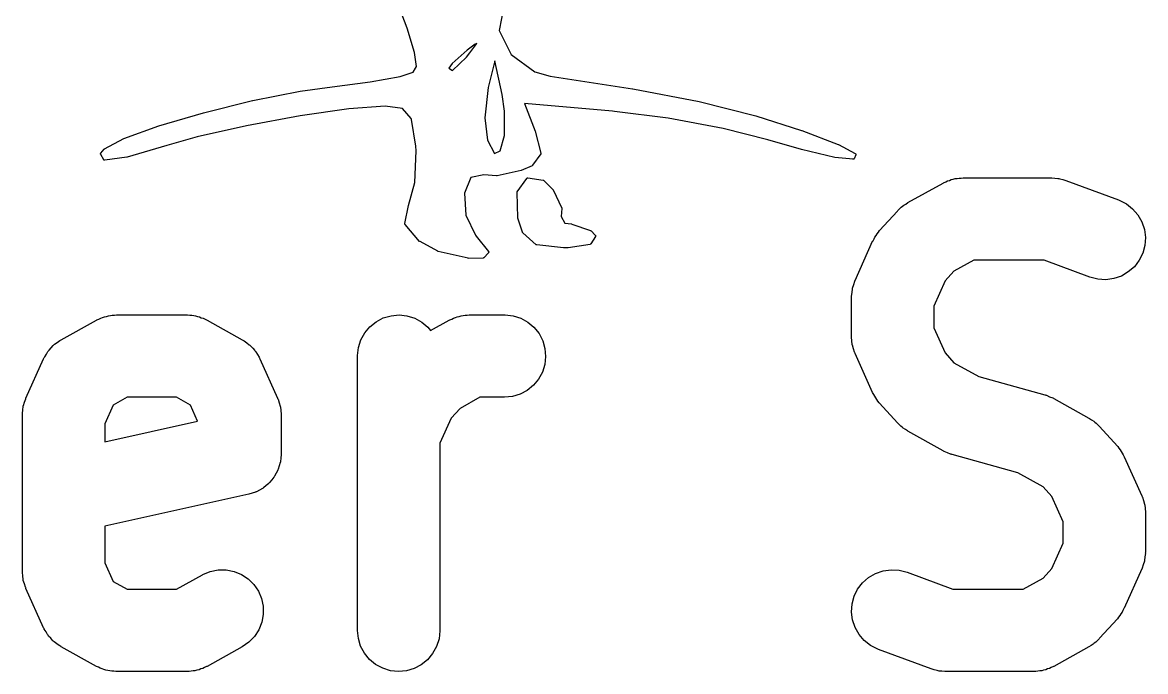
# Model space of a CAD drawing. Extents: x 70 to 232, y -98 to -51.
# Drawn here: x 142.83 to 148.29, y -58.6 to -55.45 of the extents above; entities that cross this region are included whole.
import ezdxf

# ---------------------------------------------------------------- set-up
doc = ezdxf.new("R2010")
doc.units = 0
doc.layers.add('BLACK', color=7, linetype='CONTINUOUS')

msp = doc.modelspace()

# ---------------------------------------------------------------- linework, layer by layer
at = {"layer": 'BLACK', "linetype": 'CONTINUOUS'}
for p, q in [((144.698, -55.4771), (144.631, -55.2999)), ((145.168, -55.3725), (145.146, -55.4893)), ((144.734, -55.5949), (144.698, -55.4771)), ((145.146, -55.4893), (145.203, -55.6049)), ((145.003, -55.5977), (145.037, -55.5511)), ((145.037, -55.5511), (145.028, -55.5555)), ((144.743, -55.6628), (144.734, -55.5949)), ((144.99, -55.5846), (144.917, -55.6494)), ((144.987, -55.6178), (145.003, -55.5977)), ((145.028, -55.5555), (144.99, -55.5846)), ((145.203, -55.6049), (145.319, -55.6893)), ((144.917, -55.6494), (144.901, -55.6719)), ((144.919, -55.6829), (144.987, -55.6178)), ((145.125, -55.6359), (145.092, -55.7649)), ((145.16, -55.799), (145.125, -55.6359)), ((144.519, -55.7388), (144.664, -55.712)), ((144.664, -55.712), (144.728, -55.6913)), ((144.728, -55.6913), (144.738, -55.6711)), ((144.738, -55.6711), (144.743, -55.6628)), ((144.738, -55.6711), (144.738, -55.6711)), ((144.738, -55.6711), (144.738, -55.6711)), ((144.901, -55.6719), (144.919, -55.6829)), ((145.319, -55.6893), (145.393, -55.7099)), ((145.393, -55.7099), (145.793, -55.7718)), ((144.179, -55.7839), (144.334, -55.7624)), ((144.334, -55.7623), (144.519, -55.7388)), ((144.334, -55.7624), (144.334, -55.7623)), ((144.334, -55.7623), (144.334, -55.7623)), ((145.092, -55.7649), (145.075, -55.9138)), ((143.948, -55.8296), (144.178, -55.784)), ((144.178, -55.784), (144.179, -55.784)), ((144.179, -55.784), (144.179, -55.7839)), ((144.179, -55.7839), (144.179, -55.7839)), ((145.172, -55.8805), (145.16, -55.799)), ((145.793, -55.7718), (145.793, -55.7718)), ((145.793, -55.7718), (145.793, -55.7718)), ((145.793, -55.7718), (145.794, -55.7718)), ((145.794, -55.7718), (146.117, -55.8342)), ((143.709, -55.888), (143.947, -55.8296)), ((143.947, -55.8296), (143.948, -55.8296)), ((143.948, -55.8296), (143.948, -55.8296)), ((143.948, -55.8296), (143.948, -55.8296)), ((144.415, -55.87), (144.178, -55.9038)), ((144.591, -55.8571), (144.415, -55.87)), ((144.676, -55.8679), (144.591, -55.8571)), ((144.717, -55.9169), (144.676, -55.8679)), ((145.696, -55.8811), (145.269, -55.8439)), ((145.269, -55.8439), (145.32, -55.9776)), ((146.117, -55.8342), (146.117, -55.8342)), ((146.117, -55.8342), (146.117, -55.8343)), ((146.117, -55.8343), (146.117, -55.8343)), ((146.117, -55.8343), (146.392, -55.9033)), ((143.491, -55.9517), (143.709, -55.8881)), ((143.709, -55.8881), (143.709, -55.888)), ((143.709, -55.8881), (143.709, -55.8881)), ((143.709, -55.8881), (143.709, -55.8881)), ((144.178, -55.9038), (143.918, -55.9515)), ((144.717, -55.917), (144.717, -55.9169)), ((144.717, -55.9169), (144.717, -55.9169)), ((144.72, -55.9213), (144.717, -55.917)), ((144.74, -56.0511), (144.72, -55.9213)), ((145.075, -55.9138), (145.088, -56.0224)), ((145.171, -55.9986), (145.172, -55.8805)), ((145.706, -55.882), (145.696, -55.8811)), ((145.696, -55.8811), (145.696, -55.8811)), ((145.966, -55.9152), (145.706, -55.882)), ((146.233, -55.9644), (145.966, -55.9152)), ((146.392, -55.9033), (146.392, -55.9034)), ((146.392, -55.9034), (146.392, -55.9034)), ((146.392, -55.9034), (146.392, -55.9034)), ((146.392, -55.9034), (146.615, -55.9746)), ((143.321, -56.0129), (143.491, -55.9518)), ((143.491, -55.9518), (143.491, -55.9517)), ((143.491, -55.9517), (143.491, -55.9517)), ((143.491, -55.9518), (143.491, -55.9518)), ((143.918, -55.9515), (143.678, -56.0056)), ((145.32, -55.9776), (145.32, -55.9776)), ((145.32, -55.9776), (145.32, -55.9779)), ((145.32, -55.9779), (145.32, -55.9781)), ((145.32, -55.9781), (145.348, -56.0843)), ((146.45, -56.0195), (146.233, -55.9644)), ((146.615, -55.9746), (146.616, -55.9746)), ((146.616, -55.9746), (146.616, -55.9747)), ((146.616, -55.9747), (146.616, -55.9747)), ((146.616, -55.9747), (146.793, -56.0428)), ((143.228, -56.0643), (143.321, -56.0133)), ((143.321, -56.0131), (143.321, -56.0129)), ((143.321, -56.0132), (143.321, -56.0131)), ((143.321, -56.0133), (143.321, -56.0132)), ((143.678, -56.0056), (143.531, -56.0473)), ((145.088, -56.0224), (145.123, -56.0863)), ((145.15, -56.0739), (145.171, -55.9986)), ((146.615, -56.0677), (146.45, -56.0195)), ((146.793, -56.0428), (146.793, -56.0429)), ((146.793, -56.0429), (146.794, -56.043)), ((146.794, -56.043), (146.794, -56.0431)), ((146.794, -56.0431), (146.875, -56.0871)), ((143.208, -56.0857), (143.209, -56.0856)), ((143.208, -56.0859), (143.208, -56.0857)), ((143.208, -56.0862), (143.208, -56.0859)), ((143.208, -56.0865), (143.208, -56.0862)), ((143.208, -56.0866), (143.208, -56.0865)), ((143.208, -56.0868), (143.208, -56.0866)), ((143.208, -56.0871), (143.208, -56.0868)), ((143.208, -56.0874), (143.208, -56.0871)), ((143.208, -56.0876), (143.208, -56.0874)), ((143.208, -56.0877), (143.208, -56.0876)), ((143.208, -56.0881), (143.208, -56.0877)), ((143.208, -56.0884), (143.208, -56.0881)), ((143.208, -56.0885), (143.208, -56.0884)), ((143.208, -56.0887), (143.208, -56.0885)), ((143.208, -56.089), (143.208, -56.0887)), ((143.208, -56.0893), (143.208, -56.089)), ((143.208, -56.0895), (143.208, -56.0893)), ((143.208, -56.0897), (143.208, -56.0895)), ((143.208, -56.09), (143.208, -56.0897)), ((143.208, -56.0903), (143.208, -56.09)), ((143.208, -56.0904), (143.208, -56.0903)), ((143.209, -56.0906), (143.208, -56.0904)), ((143.209, -56.0848), (143.226, -56.0654)), ((143.209, -56.0849), (143.209, -56.0848)), ((143.209, -56.085), (143.209, -56.0849)), ((143.209, -56.0853), (143.209, -56.085)), ((143.209, -56.0856), (143.209, -56.0853)), ((143.224, -56.1171), (143.209, -56.0906)), ((143.209, -56.0906), (143.209, -56.0906)), ((143.226, -56.0651), (143.227, -56.0649)), ((143.226, -56.0653), (143.226, -56.0651)), ((143.226, -56.0654), (143.226, -56.0653)), ((143.227, -56.0645), (143.228, -56.0643)), ((143.227, -56.0647), (143.227, -56.0645)), ((143.227, -56.0648), (143.227, -56.0647)), ((143.227, -56.0649), (143.227, -56.0648)), ((143.531, -56.0473), (143.337, -56.104)), ((143.531, -56.0473), (143.531, -56.0473)), ((144.736, -56.2273), (144.742, -56.073)), ((144.742, -56.073), (144.74, -56.0511)), ((145.123, -56.0863), (145.15, -56.0739)), ((145.347, -56.0884), (145.308, -56.144)), ((145.348, -56.087), (145.347, -56.0873)), ((145.347, -56.0873), (145.347, -56.0874)), ((145.347, -56.0874), (145.347, -56.0876)), ((145.347, -56.0876), (145.347, -56.0879)), ((145.347, -56.0879), (145.347, -56.0882)), ((145.347, -56.0882), (145.347, -56.0883)), ((145.347, -56.0883), (145.347, -56.0884)), ((145.348, -56.0843), (145.348, -56.0844)), ((145.348, -56.0844), (145.348, -56.0846)), ((145.348, -56.0846), (145.348, -56.0847)), ((145.348, -56.0847), (145.348, -56.085)), ((145.348, -56.085), (145.348, -56.0854)), ((145.348, -56.0854), (145.348, -56.0855)), ((145.348, -56.0855), (145.348, -56.0857)), ((145.348, -56.0857), (145.348, -56.086)), ((145.348, -56.086), (145.348, -56.0863)), ((145.348, -56.0863), (145.348, -56.0865)), ((145.348, -56.0865), (145.348, -56.0867)), ((145.348, -56.0867), (145.348, -56.087)), ((146.615, -56.0678), (146.615, -56.0677)), ((146.615, -56.0677), (146.615, -56.0677)), ((146.777, -56.1057), (146.615, -56.0678)), ((146.615, -56.0678), (146.615, -56.0678)), ((146.878, -56.0933), (146.871, -56.1117)), ((146.875, -56.0871), (146.875, -56.0872)), ((146.875, -56.0872), (146.875, -56.0873)), ((146.875, -56.0873), (146.876, -56.0873)), ((146.876, -56.0873), (146.876, -56.0875)), ((146.876, -56.0875), (146.876, -56.0877)), ((146.876, -56.0877), (146.876, -56.0878)), ((146.876, -56.0878), (146.876, -56.0879)), ((146.876, -56.0879), (146.877, -56.0882)), ((146.877, -56.0882), (146.877, -56.0884)), ((146.877, -56.0884), (146.877, -56.0886)), ((146.877, -56.0886), (146.877, -56.0887)), ((146.877, -56.0887), (146.877, -56.089)), ((146.877, -56.089), (146.877, -56.0893)), ((146.877, -56.0893), (146.877, -56.0894)), ((146.877, -56.0894), (146.877, -56.0895)), ((146.877, -56.0895), (146.878, -56.0898)), ((146.878, -56.0898), (146.878, -56.0902)), ((146.878, -56.0902), (146.878, -56.0903)), ((146.878, -56.0903), (146.878, -56.0904)), ((146.878, -56.0904), (146.878, -56.0908)), ((146.878, -56.0908), (146.878, -56.0911)), ((146.878, -56.0911), (146.878, -56.0913)), ((146.878, -56.0913), (146.878, -56.0914)), ((146.878, -56.0914), (146.878, -56.0917)), ((146.878, -56.0917), (146.878, -56.0921)), ((146.878, -56.0921), (146.878, -56.0922)), ((146.878, -56.0922), (146.878, -56.0924)), ((146.878, -56.0924), (146.878, -56.0927)), ((146.878, -56.0927), (146.878, -56.093)), ((146.878, -56.093), (146.878, -56.0932)), ((146.878, -56.0932), (146.878, -56.0933)), ((143.224, -56.1175), (143.224, -56.1171)), ((143.225, -56.1179), (143.224, -56.1175)), ((143.225, -56.1183), (143.225, -56.1179)), ((143.225, -56.1179), (143.225, -56.1179)), ((143.225, -56.1179), (143.225, -56.1179)), ((143.225, -56.1185), (143.225, -56.1183)), ((143.225, -56.1186), (143.225, -56.1185)), ((143.225, -56.1185), (143.225, -56.1185)), ((143.226, -56.1188), (143.225, -56.1186)), ((143.226, -56.119), (143.226, -56.1188)), ((143.226, -56.1191), (143.226, -56.119)), ((143.227, -56.1192), (143.226, -56.1191)), ((143.226, -56.1191), (143.226, -56.1191)), ((143.227, -56.1194), (143.227, -56.1192)), ((143.228, -56.1195), (143.227, -56.1194)), ((143.227, -56.1194), (143.227, -56.1194)), ((143.227, -56.1194), (143.227, -56.1194)), ((143.229, -56.1195), (143.228, -56.1196)), ((143.228, -56.1196), (143.228, -56.1195)), ((143.228, -56.1195), (143.228, -56.1195)), ((143.228, -56.1195), (143.228, -56.1195)), ((143.336, -56.1042), (143.229, -56.1195)), ((143.229, -56.1195), (143.229, -56.1195)), ((143.229, -56.1195), (143.229, -56.1195)), ((143.337, -56.1041), (143.336, -56.1042)), ((143.337, -56.104), (143.337, -56.1041)), ((143.337, -56.1041), (143.337, -56.1041)), ((145.306, -56.1457), (145.253, -56.1691)), ((145.307, -56.1453), (145.306, -56.1455)), ((145.306, -56.1455), (145.306, -56.1457)), ((145.308, -56.1443), (145.307, -56.1446)), ((145.307, -56.1446), (145.307, -56.1446)), ((145.307, -56.1446), (145.307, -56.1448)), ((145.307, -56.1448), (145.307, -56.145)), ((145.307, -56.145), (145.307, -56.1452)), ((145.307, -56.1452), (145.307, -56.1453)), ((145.307, -56.1453), (145.307, -56.1453)), ((145.308, -56.144), (145.308, -56.144)), ((145.308, -56.144), (145.308, -56.1443)), ((146.777, -56.1058), (146.777, -56.1057)), ((146.865, -56.1148), (146.777, -56.1058)), ((146.777, -56.1058), (146.777, -56.1058)), ((146.777, -56.1058), (146.777, -56.1058)), ((146.866, -56.1148), (146.865, -56.1148)), ((146.867, -56.1148), (146.866, -56.1148)), ((146.866, -56.1148), (146.866, -56.1148)), ((146.866, -56.1148), (146.866, -56.1149)), ((146.866, -56.1149), (146.866, -56.1148)), ((146.868, -56.1145), (146.867, -56.1147)), ((146.867, -56.1147), (146.867, -56.1147)), ((146.867, -56.1147), (146.867, -56.1148)), ((146.867, -56.1148), (146.867, -56.1148)), ((146.869, -56.114), (146.868, -56.1141)), ((146.868, -56.1141), (146.868, -56.1143)), ((146.868, -56.1143), (146.868, -56.1144)), ((146.868, -56.1144), (146.868, -56.1145)), ((146.868, -56.1145), (146.868, -56.1145)), ((146.87, -56.1132), (146.869, -56.1134)), ((146.869, -56.1134), (146.869, -56.1135)), ((146.869, -56.1135), (146.869, -56.1138)), ((146.869, -56.1138), (146.869, -56.1139)), ((146.869, -56.1139), (146.869, -56.114)), ((146.871, -56.1117), (146.87, -56.112)), ((146.87, -56.112), (146.87, -56.1123)), ((146.87, -56.1123), (146.87, -56.1124)), ((146.87, -56.1124), (146.87, -56.1126)), ((146.87, -56.1126), (146.87, -56.1128)), ((146.87, -56.1128), (146.87, -56.1131)), ((146.87, -56.1131), (146.87, -56.1132)), ((146.871, -56.1117), (146.871, -56.1117)), ((145.008, -56.2036), (144.977, -56.2795)), ((145.071, -56.1903), (145.008, -56.2036)), ((145.133, -56.1953), (145.071, -56.1903)), ((145.134, -56.1952), (145.133, -56.1953)), ((145.133, -56.1953), (145.133, -56.1952)), ((145.133, -56.1952), (145.133, -56.1953)), ((145.135, -56.1952), (145.134, -56.1952)), ((145.134, -56.1952), (145.134, -56.1952)), ((145.134, -56.1952), (145.134, -56.1952)), ((145.134, -56.1952), (145.134, -56.1952)), ((145.252, -56.1694), (145.135, -56.1952)), ((145.253, -56.1692), (145.252, -56.1693)), ((145.252, -56.1693), (145.252, -56.1694)), ((145.252, -56.1694), (145.252, -56.1694)), ((145.252, -56.1694), (145.252, -56.1694)), ((145.253, -56.1691), (145.253, -56.1692)), ((145.28, -56.2065), (145.281, -56.2063)), ((145.28, -56.2067), (145.28, -56.2065)), ((145.28, -56.2068), (145.28, -56.2067)), ((145.28, -56.207), (145.28, -56.2068)), ((145.28, -56.2072), (145.28, -56.207)), ((145.281, -56.2058), (145.282, -56.2056)), ((145.281, -56.2059), (145.281, -56.2058)), ((145.281, -56.206), (145.281, -56.2059)), ((145.281, -56.2062), (145.281, -56.206)), ((145.281, -56.2063), (145.281, -56.2062)), ((145.282, -56.2054), (145.282, -56.2053)), ((145.282, -56.2053), (145.283, -56.2053)), ((145.282, -56.2055), (145.282, -56.2054)), ((145.282, -56.2056), (145.282, -56.2055)), ((145.282, -56.2056), (145.282, -56.2056)), ((145.283, -56.2053), (145.283, -56.2052)), ((145.283, -56.2052), (145.283, -56.2052)), ((145.283, -56.2052), (145.283, -56.2052)), ((145.283, -56.2052), (145.284, -56.2052)), ((145.284, -56.2052), (145.284, -56.2052)), ((145.284, -56.2052), (145.359, -56.2159)), ((145.284, -56.2052), (145.284, -56.2052)), ((145.284, -56.2052), (145.284, -56.2052)), ((147.37, -56.2077), (147.38, -56.2058)), ((147.38, -56.2058), (147.39, -56.2058)), ((147.39, -56.2058), (147.4, -56.2048)), ((147.4, -56.2048), (147.829, -56.2048)), ((147.829, -56.2048), (147.831, -56.2048)), ((147.831, -56.2048), (147.846, -56.2064)), ((147.846, -56.2064), (147.86, -56.2073)), ((144.705, -56.3389), (144.736, -56.2273)), ((145.233, -56.2731), (145.28, -56.2073)), ((145.28, -56.2073), (145.28, -56.2072)), ((145.359, -56.2159), (145.359, -56.2159)), ((145.359, -56.2159), (145.359, -56.2159)), ((145.359, -56.2159), (145.359, -56.2159)), ((145.359, -56.2159), (145.36, -56.216)), ((145.36, -56.216), (145.36, -56.2161)), ((145.36, -56.2161), (145.36, -56.2162)), ((145.36, -56.2162), (145.36, -56.2162)), ((145.36, -56.2162), (145.361, -56.2164)), ((145.361, -56.2164), (145.361, -56.2165)), ((145.361, -56.2165), (145.361, -56.2166)), ((145.361, -56.2166), (145.361, -56.2167)), ((145.361, -56.2167), (145.361, -56.2169)), ((145.361, -56.2169), (145.362, -56.2171)), ((145.362, -56.2171), (145.362, -56.2172)), ((145.362, -56.2172), (145.362, -56.2173)), ((145.362, -56.2173), (145.406, -56.2619)), ((147.131, -56.3252), (147.303, -56.2299)), ((147.303, -56.2299), (147.305, -56.2286)), ((147.305, -56.2286), (147.315, -56.2247)), ((147.315, -56.2247), (147.324, -56.2199)), ((147.324, -56.2199), (147.333, -56.2172)), ((147.333, -56.2172), (147.341, -56.2136)), ((147.341, -56.2136), (147.351, -56.2115)), ((147.351, -56.2115), (147.361, -56.2086)), ((147.361, -56.2086), (147.37, -56.2077)), ((147.86, -56.2073), (147.865, -56.2086)), ((147.865, -56.2086), (147.87, -56.2091)), ((147.87, -56.2091), (147.884, -56.2135)), ((147.884, -56.2135), (147.898, -56.2172)), ((147.898, -56.2172), (148.155, -56.3124)), ((144.977, -56.2795), (144.983, -56.3855)), ((145.232, -56.274), (145.233, -56.2737)), ((145.232, -56.2741), (145.232, -56.274)), ((145.232, -56.2742), (145.232, -56.2741)), ((145.232, -56.2745), (145.232, -56.2742)), ((145.232, -56.2749), (145.232, -56.2745)), ((145.232, -56.275), (145.232, -56.2749)), ((145.232, -56.2751), (145.232, -56.275)), ((145.232, -56.2755), (145.232, -56.2751)), ((145.232, -56.2759), (145.232, -56.2755)), ((145.232, -56.276), (145.232, -56.2759)), ((145.232, -56.2761), (145.232, -56.276)), ((145.232, -56.2762), (145.232, -56.2761)), ((145.236, -56.3997), (145.232, -56.2762)), ((145.233, -56.2732), (145.233, -56.2731)), ((145.233, -56.2733), (145.233, -56.2732)), ((145.233, -56.2737), (145.233, -56.2733)), ((145.406, -56.2619), (145.406, -56.2619)), ((145.406, -56.2619), (145.406, -56.2622)), ((145.406, -56.2622), (145.406, -56.2624)), ((145.406, -56.2624), (145.406, -56.2626)), ((145.406, -56.2626), (145.407, -56.2627)), ((145.407, -56.2627), (145.407, -56.263)), ((145.407, -56.263), (145.407, -56.2633)), ((145.407, -56.2633), (145.449, -56.3521)), ((148.155, -56.3124), (148.158, -56.3134)), ((148.158, -56.3134), (148.193, -56.331)), ((144.687, -56.4266), (144.705, -56.3392)), ((144.705, -56.3391), (144.705, -56.3389)), ((144.705, -56.3392), (144.705, -56.3391)), ((144.705, -56.3392), (144.705, -56.3392)), ((145.449, -56.3545), (145.447, -56.3928)), ((145.449, -56.3521), (145.449, -56.3521)), ((145.449, -56.3521), (145.449, -56.3524)), ((145.449, -56.3524), (145.449, -56.3526)), ((145.449, -56.3526), (145.449, -56.3528)), ((145.449, -56.3528), (145.449, -56.3531)), ((145.449, -56.3531), (145.449, -56.3533)), ((145.449, -56.3533), (145.449, -56.3535)), ((145.449, -56.3535), (145.449, -56.3538)), ((145.449, -56.3538), (145.449, -56.354)), ((145.449, -56.354), (145.449, -56.3543)), ((145.449, -56.3543), (145.449, -56.3545)), ((146.994, -56.4614), (147.08, -56.3662)), ((147.08, -56.3662), (147.082, -56.3641)), ((147.082, -56.3641), (147.091, -56.3561)), ((147.091, -56.3561), (147.099, -56.3474)), ((147.099, -56.3474), (147.105, -56.3431)), ((147.105, -56.3431), (147.111, -56.3382)), ((147.111, -56.3382), (147.121, -56.3321)), ((147.121, -56.3321), (147.131, -56.3252)), ((148.193, -56.331), (148.223, -56.355)), ((148.223, -56.355), (148.249, -56.3845)), ((144.983, -56.3855), (145.031, -56.4842)), ((145.236, -56.3999), (145.236, -56.3997)), ((145.236, -56.4001), (145.236, -56.3999)), ((145.236, -56.4003), (145.236, -56.4001)), ((145.236, -56.4006), (145.236, -56.4003)), ((145.236, -56.4008), (145.236, -56.4006)), ((145.236, -56.401), (145.236, -56.4008)), ((145.236, -56.4011), (145.236, -56.401)), ((145.259, -56.4697), (145.236, -56.4011)), ((145.447, -56.3928), (145.464, -56.4244)), ((145.464, -56.4244), (145.497, -56.4292)), ((148.249, -56.3845), (148.268, -56.4184)), ((148.268, -56.4184), (148.281, -56.4554)), ((144.687, -56.4269), (144.687, -56.4266)), ((144.687, -56.4272), (144.687, -56.4269)), ((144.687, -56.4274), (144.687, -56.4272)), ((144.687, -56.4276), (144.687, -56.4274)), ((144.687, -56.4279), (144.687, -56.4276)), ((144.687, -56.4281), (144.687, -56.4279)), ((144.687, -56.4283), (144.687, -56.4281)), ((144.687, -56.4285), (144.687, -56.4283)), ((144.687, -56.4288), (144.687, -56.4285)), ((144.687, -56.4291), (144.687, -56.4288)), ((144.687, -56.4293), (144.687, -56.4291)), ((144.688, -56.4295), (144.687, -56.4293)), ((144.688, -56.4297), (144.688, -56.4295)), ((144.688, -56.43), (144.688, -56.4297)), ((144.688, -56.4302), (144.688, -56.43)), ((144.688, -56.4303), (144.688, -56.4302)), ((144.688, -56.4306), (144.688, -56.4303)), ((144.688, -56.4308), (144.688, -56.4306)), ((144.688, -56.4309), (144.688, -56.4308)), ((144.759, -56.5138), (144.688, -56.4309)), ((145.259, -56.4699), (145.259, -56.4697)), ((145.26, -56.4701), (145.259, -56.4699)), ((145.26, -56.4703), (145.26, -56.4701)), ((145.26, -56.4706), (145.26, -56.4703)), ((145.26, -56.4708), (145.26, -56.4706)), ((145.26, -56.471), (145.26, -56.4708)), ((145.26, -56.4712), (145.26, -56.471)), ((145.26, -56.4714), (145.26, -56.4712)), ((145.261, -56.4715), (145.26, -56.4714)), ((145.261, -56.4717), (145.261, -56.4715)), ((145.261, -56.4718), (145.261, -56.4717)), ((145.325, -56.5298), (145.261, -56.4718)), ((145.497, -56.4292), (145.497, -56.4292)), ((145.497, -56.4292), (145.498, -56.4293)), ((145.498, -56.4293), (145.498, -56.4294)), ((145.498, -56.4294), (145.589, -56.4605)), ((145.589, -56.4605), (145.59, -56.4605)), ((145.59, -56.4605), (145.59, -56.4606)), ((145.59, -56.4606), (145.59, -56.4607)), ((145.59, -56.4607), (145.59, -56.4608)), ((145.59, -56.4608), (145.59, -56.4609)), ((145.59, -56.4609), (145.591, -56.461)), ((145.591, -56.461), (145.591, -56.4611)), ((145.591, -56.4611), (145.591, -56.4613)), ((145.591, -56.4613), (145.591, -56.4615)), ((145.591, -56.4615), (145.591, -56.4617)), ((145.591, -56.4617), (145.592, -56.4618)), ((145.592, -56.4618), (145.612, -56.4837)), ((146.977, -56.4852), (146.982, -56.477)), ((146.982, -56.477), (146.988, -56.4695)), ((146.988, -56.4695), (146.994, -56.4614)), ((148.281, -56.4554), (148.286, -56.4941)), ((144.76, -56.5141), (144.759, -56.5138)), ((144.76, -56.5143), (144.76, -56.5141)), ((144.76, -56.5144), (144.76, -56.5143)), ((144.76, -56.5145), (144.76, -56.5144)), ((144.76, -56.5147), (144.76, -56.5145)), ((144.761, -56.5149), (144.76, -56.5147)), ((144.847, -56.562), (144.761, -56.5149)), ((144.761, -56.5149), (144.761, -56.5149)), ((145.031, -56.4842), (145.034, -56.4876)), ((145.034, -56.4876), (145.034, -56.4876)), ((145.034, -56.4876), (145.034, -56.4877)), ((145.034, -56.4877), (145.034, -56.4877)), ((145.034, -56.4877), (145.094, -56.5622)), ((145.325, -56.5299), (145.325, -56.5298)), ((145.325, -56.5301), (145.325, -56.5299)), ((145.325, -56.5299), (145.325, -56.5299)), ((145.326, -56.5304), (145.325, -56.5301)), ((145.326, -56.5305), (145.326, -56.5304)), ((145.326, -56.5304), (145.326, -56.5304)), ((145.326, -56.5306), (145.326, -56.5305)), ((145.327, -56.5308), (145.326, -56.5306)), ((145.327, -56.5309), (145.327, -56.5308)), ((145.327, -56.5308), (145.327, -56.5308)), ((145.328, -56.531), (145.327, -56.5309)), ((145.327, -56.5309), (145.327, -56.5309)), ((145.328, -56.5311), (145.328, -56.531)), ((145.458, -56.545), (145.328, -56.5311)), ((145.328, -56.5311), (145.328, -56.5311)), ((145.328, -56.5311), (145.328, -56.5311)), ((145.587, -56.5283), (145.48, -56.5447)), ((145.588, -56.5283), (145.587, -56.5283)), ((145.587, -56.5283), (145.587, -56.5283)), ((145.589, -56.5279), (145.588, -56.528)), ((145.588, -56.528), (145.588, -56.5281)), ((145.588, -56.5281), (145.588, -56.5282)), ((145.588, -56.5282), (145.588, -56.5283)), ((145.59, -56.5273), (145.589, -56.5275)), ((145.589, -56.5275), (145.589, -56.5276)), ((145.589, -56.5276), (145.589, -56.5277)), ((145.589, -56.5277), (145.589, -56.5278)), ((145.589, -56.5278), (145.589, -56.5279)), ((145.591, -56.5264), (145.59, -56.5266)), ((145.59, -56.5266), (145.59, -56.5268)), ((145.59, -56.5268), (145.59, -56.5269)), ((145.59, -56.5269), (145.59, -56.5271)), ((145.59, -56.5271), (145.59, -56.5273)), ((145.613, -56.4897), (145.591, -56.526)), ((145.591, -56.526), (145.591, -56.526)), ((145.591, -56.526), (145.591, -56.5262)), ((145.591, -56.5262), (145.591, -56.5264)), ((145.612, -56.4837), (145.612, -56.4837)), ((145.612, -56.4837), (145.612, -56.4839)), ((145.612, -56.4839), (145.613, -56.4841)), ((145.613, -56.4841), (145.613, -56.4843)), ((145.613, -56.4843), (145.613, -56.4845)), ((145.613, -56.4845), (145.613, -56.4847)), ((145.613, -56.4847), (145.613, -56.485)), ((145.613, -56.485), (145.613, -56.4852)), ((145.613, -56.4852), (145.613, -56.4854)), ((145.613, -56.4854), (145.613, -56.4856)), ((145.613, -56.4856), (145.613, -56.4859)), ((145.613, -56.4859), (145.613, -56.4861)), ((145.613, -56.4861), (145.613, -56.4863)), ((145.613, -56.4863), (145.613, -56.4866)), ((145.613, -56.4866), (145.614, -56.4869)), ((145.614, -56.4873), (145.613, -56.4876)), ((145.613, -56.4876), (145.613, -56.4879)), ((145.613, -56.4879), (145.613, -56.4881)), ((145.613, -56.4881), (145.613, -56.4882)), ((145.613, -56.4882), (145.613, -56.4885)), ((145.613, -56.4885), (145.613, -56.4888)), ((145.613, -56.4888), (145.613, -56.489)), ((145.613, -56.489), (145.613, -56.4892)), ((145.613, -56.4892), (145.613, -56.4894)), ((145.613, -56.4894), (145.613, -56.4897)), ((145.614, -56.4869), (145.614, -56.4871)), ((145.614, -56.4871), (145.614, -56.4873)), ((146.875, -56.7036), (146.96, -56.5132)), ((146.96, -56.5132), (146.962, -56.5106)), ((146.962, -56.5106), (146.967, -56.502)), ((146.967, -56.502), (146.971, -56.4929)), ((146.971, -56.4929), (146.977, -56.4852)), ((148.283, -56.5331), (148.273, -56.5708)), ((148.286, -56.4941), (148.283, -56.5331)), ((144.848, -56.5621), (144.847, -56.562)), ((144.848, -56.5622), (144.848, -56.5621)), ((144.848, -56.5623), (144.848, -56.5622)), ((144.848, -56.5624), (144.848, -56.5623)), ((144.849, -56.5624), (144.848, -56.5624)), ((144.849, -56.5625), (144.849, -56.5624)), ((144.994, -56.5961), (144.849, -56.5625)), ((144.849, -56.5625), (144.849, -56.5625)), ((145.093, -56.5687), (145.071, -56.5931)), ((145.094, -56.5685), (145.093, -56.5686)), ((145.093, -56.5686), (145.093, -56.5687)), ((145.094, -56.5622), (145.094, -56.5622)), ((145.094, -56.5622), (145.094, -56.5623)), ((145.094, -56.5623), (145.094, -56.5624)), ((145.094, -56.5624), (145.094, -56.5627)), ((145.094, -56.5627), (145.094, -56.563)), ((145.094, -56.563), (145.094, -56.5631)), ((145.094, -56.5631), (145.094, -56.5632)), ((145.094, -56.5632), (145.094, -56.5636)), ((145.094, -56.5636), (145.095, -56.564)), ((145.095, -56.5665), (145.094, -56.5668)), ((145.094, -56.5668), (145.094, -56.5669)), ((145.094, -56.5669), (145.094, -56.567)), ((145.094, -56.567), (145.094, -56.5674)), ((145.094, -56.5674), (145.094, -56.5677)), ((145.094, -56.5677), (145.094, -56.5678)), ((145.094, -56.5678), (145.094, -56.5679)), ((145.094, -56.5679), (145.094, -56.5682)), ((145.094, -56.5682), (145.094, -56.5685)), ((145.095, -56.564), (145.095, -56.5641)), ((145.095, -56.5641), (145.095, -56.5641)), ((145.095, -56.5641), (145.095, -56.5645)), ((145.095, -56.5645), (145.095, -56.5649)), ((145.095, -56.5649), (145.095, -56.565)), ((145.095, -56.565), (145.095, -56.5651)), ((145.095, -56.5651), (145.095, -56.5655)), ((145.095, -56.5655), (145.095, -56.5659)), ((145.095, -56.5659), (145.095, -56.566)), ((145.095, -56.566), (145.095, -56.5661)), ((145.095, -56.5661), (145.095, -56.5665)), ((145.459, -56.545), (145.458, -56.545)), ((145.458, -56.545), (145.458, -56.545)), ((145.48, -56.5447), (145.459, -56.545)), ((145.459, -56.545), (145.459, -56.545)), ((145.48, -56.5447), (145.48, -56.5447)), ((145.48, -56.5447), (145.48, -56.5447)), ((145.48, -56.5447), (145.48, -56.5447)), ((148.273, -56.5708), (148.255, -56.6058)), ((144.994, -56.5962), (144.994, -56.5961)), ((144.994, -56.5961), (144.994, -56.5961)), ((144.994, -56.5961), (144.994, -56.5961)), ((144.995, -56.5962), (144.994, -56.5962)), ((145.067, -56.5947), (144.995, -56.5962)), ((144.995, -56.5962), (144.995, -56.5962)), ((144.995, -56.5962), (144.995, -56.5962)), ((144.995, -56.5962), (144.995, -56.5962)), ((145.068, -56.5947), (145.067, -56.5947)), ((145.067, -56.5947), (145.067, -56.5947)), ((145.067, -56.5947), (145.067, -56.5947)), ((145.069, -56.5944), (145.068, -56.5946)), ((145.068, -56.5946), (145.068, -56.5946)), ((145.068, -56.5946), (145.068, -56.5946)), ((145.068, -56.5946), (145.068, -56.5947)), ((145.07, -56.594), (145.069, -56.5943)), ((145.069, -56.5943), (145.069, -56.5943)), ((145.069, -56.5943), (145.069, -56.5943)), ((145.069, -56.5943), (145.069, -56.5944)), ((145.071, -56.5932), (145.07, -56.5935)), ((145.07, -56.5935), (145.07, -56.5938)), ((145.07, -56.5938), (145.07, -56.5938)), ((145.07, -56.5938), (145.07, -56.5938)), ((145.07, -56.5938), (145.07, -56.594)), ((145.071, -56.5931), (145.071, -56.5932)), ((145.071, -56.5932), (145.071, -56.5932)), ((145.071, -56.5932), (145.071, -56.5932)), ((147.452, -56.6048), (147.355, -56.6586)), ((147.793, -56.6048), (147.452, -56.6048)), ((148.016, -56.6875), (147.793, -56.6048)), ((148.232, -56.6367), (148.202, -56.6625)), ((148.255, -56.6058), (148.232, -56.6367)), ((147.355, -56.6586), (147.312, -56.7058)), ((148.054, -56.6975), (148.016, -56.6875)), ((148.093, -56.6999), (148.054, -56.6975)), ((148.132, -56.6947), (148.093, -56.6999)), ((148.169, -56.682), (148.132, -56.6947)), ((148.202, -56.6625), (148.169, -56.682)), ((146.86, -56.7618), (146.862, -56.7441)), ((146.862, -56.7406), (146.868, -56.7238)), ((146.862, -56.7424), (146.862, -56.7406)), ((146.862, -56.7441), (146.862, -56.7424)), ((146.868, -56.7238), (146.873, -56.7069)), ((146.873, -56.7069), (146.874, -56.7053)), ((146.874, -56.7053), (146.875, -56.7036)), ((147.312, -56.7058), (147.257, -56.8286)), ((146.857, -56.7793), (146.86, -56.7618)), ((146.857, -56.7811), (146.857, -56.7793)), ((146.857, -56.7829), (146.857, -56.7811)), ((146.857, -56.7857), (146.857, -56.7829)), ((146.857, -56.9762), (146.857, -56.7857)), ((147.257, -56.8286), (147.257, -56.9333)), ((143.017, -56.9918), (143.189, -56.8966)), ((143.189, -56.8966), (143.191, -56.8953)), ((143.191, -56.8953), (143.2, -56.8913)), ((143.2, -56.8913), (143.209, -56.8865)), ((143.209, -56.8865), (143.218, -56.8838)), ((143.218, -56.8838), (143.227, -56.8802)), ((143.227, -56.8802), (143.237, -56.8782)), ((143.237, -56.8782), (143.247, -56.8752)), ((143.247, -56.8752), (143.256, -56.8743)), ((143.256, -56.8743), (143.265, -56.8725)), ((143.265, -56.8725), (143.276, -56.8724)), ((143.276, -56.8724), (143.286, -56.8714)), ((143.286, -56.8714), (143.629, -56.8714)), ((143.629, -56.8714), (143.631, -56.8714)), ((143.631, -56.8714), (143.642, -56.8726)), ((143.642, -56.8726), (143.652, -56.8728)), ((143.652, -56.8728), (143.661, -56.8748)), ((143.661, -56.8748), (143.67, -56.8758)), ((143.67, -56.8758), (143.68, -56.8789)), ((143.68, -56.8789), (143.69, -56.8811)), ((143.69, -56.8811), (143.698, -56.8848)), ((143.698, -56.8848), (143.707, -56.8876)), ((143.707, -56.8876), (143.716, -56.8925)), ((143.716, -56.8925), (143.726, -56.8966)), ((143.726, -56.8966), (143.897, -56.9918)), ((144.517, -56.9285), (144.548, -56.9041)), ((144.548, -56.9041), (144.582, -56.886)), ((144.582, -56.886), (144.62, -56.875)), ((144.62, -56.875), (144.659, -56.8714)), ((144.659, -56.8714), (144.697, -56.8755)), ((144.697, -56.8755), (144.735, -56.8871)), ((144.735, -56.8871), (144.769, -56.9056)), ((144.769, -56.9056), (144.799, -56.9305)), ((144.812, -56.9469), (144.903, -56.8966)), ((144.903, -56.8966), (144.905, -56.8953)), ((144.905, -56.8953), (144.915, -56.8913)), ((144.915, -56.8913), (144.924, -56.8865)), ((144.924, -56.8865), (144.933, -56.8838)), ((144.933, -56.8838), (144.941, -56.8802)), ((144.941, -56.8802), (144.951, -56.8782)), ((144.951, -56.8782), (144.961, -56.8752)), ((144.961, -56.8752), (144.97, -56.8743)), ((144.97, -56.8743), (144.98, -56.8725)), ((144.98, -56.8725), (144.99, -56.8724)), ((144.99, -56.8724), (145, -56.8714)), ((145, -56.8714), (145.171, -56.8714)), ((145.171, -56.8714), (145.174, -56.8714)), ((145.174, -56.8714), (145.213, -56.8758)), ((145.213, -56.8758), (145.25, -56.8876)), ((145.25, -56.8876), (145.284, -56.9064)), ((145.284, -56.9064), (145.314, -56.9315)), ((144.473, -56.9926), (144.492, -56.9584)), ((144.492, -56.9584), (144.517, -56.9285)), ((144.799, -56.9305), (144.812, -56.9469)), ((145.314, -56.9315), (145.339, -56.9619)), ((145.339, -56.9619), (145.357, -56.9965)), ((147.257, -56.9333), (147.312, -57.0561)), ((142.969, -57.0309), (142.979, -57.0194)), ((142.979, -57.0194), (142.982, -57.0169)), ((142.982, -57.0169), (142.985, -57.014)), ((142.985, -57.014), (142.998, -57.0052)), ((142.998, -57.0052), (143.01, -56.9959)), ((143.01, -56.9959), (143.014, -56.9941)), ((143.014, -56.9941), (143.017, -56.9918)), ((143.897, -56.9918), (143.9, -56.9932)), ((143.9, -56.9932), (143.903, -56.9956)), ((143.903, -56.9956), (143.906, -56.9974)), ((143.906, -56.9974), (143.919, -57.0069)), ((143.919, -57.0069), (143.931, -57.0158)), ((143.931, -57.0158), (143.934, -57.0188)), ((143.934, -57.0188), (143.937, -57.0213)), ((143.937, -57.0213), (143.948, -57.033)), ((144.462, -57.0298), (144.473, -56.9926)), ((145.357, -56.9965), (145.368, -57.034)), ((146.857, -56.978), (146.857, -56.9762)), ((146.857, -56.9798), (146.857, -56.978)), ((146.859, -56.9974), (146.857, -56.9798)), ((146.861, -57.015), (146.859, -56.9974)), ((146.861, -57.0168), (146.861, -57.015)), ((146.862, -57.0186), (146.861, -57.0168)), ((146.867, -57.0355), (146.862, -57.0186)), ((142.933, -57.0821), (142.935, -57.0786)), ((142.935, -57.0786), (142.937, -57.0748)), ((142.937, -57.0748), (142.945, -57.0618)), ((142.945, -57.0618), (142.953, -57.0485)), ((142.953, -57.0485), (142.956, -57.0454)), ((142.956, -57.0454), (142.958, -57.042)), ((142.958, -57.042), (142.969, -57.0309)), ((143.948, -57.033), (143.958, -57.0442)), ((143.958, -57.0442), (143.96, -57.0477)), ((143.96, -57.0477), (143.963, -57.0507)), ((143.963, -57.0507), (143.971, -57.0642)), ((143.971, -57.0642), (143.979, -57.0773)), ((143.979, -57.0773), (143.98, -57.0811)), ((144.457, -57.0686), (144.462, -57.0298)), ((144.457, -57.0714), (144.457, -57.0686)), ((144.457, -58.4048), (144.457, -57.0714)), ((145.371, -57.0728), (145.367, -57.1116)), ((145.368, -57.034), (145.371, -57.0728)), ((146.872, -57.0524), (146.867, -57.0355)), ((146.873, -57.054), (146.872, -57.0524)), ((146.874, -57.0557), (146.873, -57.054)), ((146.875, -57.0583), (146.874, -57.0557)), ((146.96, -57.2487), (146.875, -57.0583)), ((147.312, -57.0561), (147.355, -57.1033)), ((142.846, -57.2751), (142.932, -57.0846)), ((142.932, -57.0846), (142.933, -57.0821)), ((143.98, -57.0811), (143.982, -57.0846)), ((143.982, -57.0846), (144.068, -57.2751)), ((145.367, -57.1116), (145.356, -57.1489)), ((147.355, -57.1033), (147.476, -57.1708)), ((145.337, -57.1833), (145.312, -57.2133)), ((145.356, -57.1489), (145.337, -57.1833)), ((147.476, -57.1708), (147.796, -57.2597)), ((145.282, -57.238), (145.248, -57.2563)), ((145.312, -57.2133), (145.282, -57.238)), ((142.834, -57.3121), (142.839, -57.2953)), ((142.839, -57.2953), (142.845, -57.2784)), ((142.845, -57.2784), (142.846, -57.2768)), ((142.846, -57.2768), (142.846, -57.2751)), ((143.338, -57.2714), (143.269, -57.3093)), ((143.577, -57.2714), (143.338, -57.2714)), ((143.645, -57.3093), (143.577, -57.2714)), ((144.068, -57.2751), (144.069, -57.2776)), ((144.069, -57.2776), (144.07, -57.2793)), ((144.07, -57.2793), (144.071, -57.2809)), ((144.071, -57.2809), (144.076, -57.2979)), ((144.076, -57.2979), (144.081, -57.3148)), ((145.052, -57.2714), (144.955, -57.3253)), ((145.171, -57.2714), (145.052, -57.2714)), ((145.21, -57.2676), (145.171, -57.2714)), ((145.248, -57.2563), (145.21, -57.2676)), ((146.965, -57.2575), (146.96, -57.2487)), ((146.97, -57.2666), (146.965, -57.2575)), ((146.975, -57.2744), (146.97, -57.2666)), ((146.98, -57.2826), (146.975, -57.2744)), ((146.986, -57.2902), (146.98, -57.2826)), ((146.992, -57.2984), (146.986, -57.2902)), ((146.994, -57.3005), (146.992, -57.2984)), ((147.796, -57.2597), (147.799, -57.2604)), ((147.799, -57.2604), (147.802, -57.2614)), ((147.802, -57.2614), (147.804, -57.262)), ((147.804, -57.262), (147.82, -57.2687)), ((147.82, -57.2687), (147.835, -57.275)), ((147.835, -57.275), (147.838, -57.2765)), ((147.838, -57.2765), (147.84, -57.2775)), ((147.84, -57.2775), (148.011, -57.3728)), ((142.829, -57.3508), (142.831, -57.3332)), ((142.829, -57.3526), (142.829, -57.3508)), ((142.829, -57.3543), (142.829, -57.3526)), ((142.831, -57.3332), (142.833, -57.3156)), ((142.833, -57.3138), (142.834, -57.3121)), ((142.833, -57.3156), (142.833, -57.3138)), ((143.269, -57.3093), (143.229, -57.4001)), ((143.68, -57.3884), (143.645, -57.3093)), ((144.081, -57.3148), (144.081, -57.3166)), ((144.081, -57.3166), (144.082, -57.3183)), ((144.082, -57.3183), (144.084, -57.3359)), ((144.084, -57.3359), (144.086, -57.3536)), ((144.955, -57.3253), (144.912, -57.3725)), ((147.08, -57.3957), (146.994, -57.3005)), ((142.829, -57.3571), (142.829, -57.3543)), ((142.829, -58.119), (142.829, -57.3571)), ((143.229, -57.4888), (143.68, -57.3884)), ((143.229, -57.4001), (143.229, -57.4888)), ((144.086, -57.3536), (144.086, -57.3553)), ((144.086, -57.3553), (144.086, -57.3571)), ((144.086, -57.3571), (144.086, -57.5476)), ((144.912, -57.3725), (144.857, -57.4953)), ((147.089, -57.4039), (147.08, -57.3957)), ((147.097, -57.4127), (147.089, -57.4039)), ((148.011, -57.3728), (148.014, -57.3742)), ((148.014, -57.3742), (148.024, -57.3812)), ((148.024, -57.3812), (148.034, -57.3875)), ((148.034, -57.3875), (148.04, -57.3925)), ((148.04, -57.3925), (148.046, -57.3968)), ((148.046, -57.3968), (148.054, -57.4056)), ((148.054, -57.4056), (148.063, -57.4138)), ((147.103, -57.417), (147.097, -57.4127)), ((147.109, -57.422), (147.103, -57.417)), ((147.119, -57.4283), (147.109, -57.422)), ((147.129, -57.4354), (147.119, -57.4283)), ((147.131, -57.4367), (147.129, -57.4354)), ((147.303, -57.532), (147.131, -57.4367)), ((148.063, -57.4138), (148.149, -57.5091)), ((144.857, -57.4953), (144.857, -58.4048)), ((148.149, -57.5091), (148.151, -57.5112)), ((148.151, -57.5112), (148.156, -57.5193)), ((144.084, -57.5668), (144.083, -57.5833)), ((144.086, -57.5504), (144.084, -57.5668)), ((144.086, -57.5476), (144.086, -57.5504)), ((147.305, -57.533), (147.303, -57.532)), ((147.308, -57.5345), (147.305, -57.533)), ((147.323, -57.5408), (147.308, -57.5345)), ((147.339, -57.5475), (147.323, -57.5408)), ((147.341, -57.5481), (147.339, -57.5475)), ((147.344, -57.5491), (147.341, -57.5481)), ((147.346, -57.5498), (147.344, -57.5491)), ((147.666, -57.6387), (147.346, -57.5498)), ((148.156, -57.5193), (148.163, -57.5269)), ((148.163, -57.5269), (148.168, -57.5352)), ((148.168, -57.5352), (148.173, -57.5429)), ((148.173, -57.5429), (148.177, -57.5521)), ((148.177, -57.5521), (148.182, -57.5608)), ((148.182, -57.5608), (148.268, -57.7513)), ((144.072, -57.6208), (144.07, -57.6235)), ((144.07, -57.6235), (144.07, -57.6264)), ((144.076, -57.6049), (144.072, -57.6208)), ((144.081, -57.5892), (144.076, -57.6049)), ((144.082, -57.5862), (144.081, -57.5892)), ((144.083, -57.5833), (144.082, -57.5862)), ((144.04, -57.6733), (144.03, -57.6862)), ((144.051, -57.6606), (144.04, -57.6733)), ((144.052, -57.658), (144.051, -57.6606)), ((144.054, -57.6556), (144.052, -57.658)), ((144.062, -57.6409), (144.054, -57.6556)), ((144.07, -57.6264), (144.062, -57.6409)), ((147.788, -57.7062), (147.666, -57.6387)), ((143.961, -57.7331), (143.945, -57.7377)), ((143.963, -57.7317), (143.961, -57.7331)), ((143.966, -57.7307), (143.963, -57.7317)), ((143.981, -57.7226), (143.966, -57.7307)), ((143.995, -57.715), (143.981, -57.7226)), ((143.998, -57.7131), (143.995, -57.715)), ((144, -57.7116), (143.998, -57.7131)), ((144.013, -57.7009), (144, -57.7116)), ((144.026, -57.6905), (144.013, -57.7009)), ((144.028, -57.6882), (144.026, -57.6905)), ((144.03, -57.6862), (144.028, -57.6882)), ((147.83, -57.7534), (147.788, -57.7062)), ((143.929, -57.7429), (143.229, -57.8985)), ((143.945, -57.7377), (143.929, -57.7429)), ((147.886, -57.8763), (147.83, -57.7534)), ((148.268, -57.7513), (148.269, -57.7538)), ((148.269, -57.7538), (148.27, -57.7555)), ((148.27, -57.7555), (148.271, -57.7571)), ((148.271, -57.7571), (148.276, -57.7741)), ((148.276, -57.7741), (148.281, -57.791)), ((148.281, -57.791), (148.281, -57.7928)), ((148.281, -57.7928), (148.282, -57.7945)), ((148.282, -57.7945), (148.284, -57.8121)), ((148.284, -57.8121), (148.286, -57.8297)), ((148.286, -57.8297), (148.286, -57.8315)), ((148.286, -57.8315), (148.286, -57.8333)), ((148.286, -57.8333), (148.286, -58.0238)), ((143.229, -57.8985), (143.229, -58.0761)), ((147.886, -57.9809), (147.886, -57.8763)), ((147.83, -58.1037), (147.886, -57.9809)), ((148.283, -58.0477), (148.281, -58.0654)), ((148.286, -58.0302), (148.283, -58.0477)), ((148.286, -58.0266), (148.285, -58.0284)), ((148.285, -58.0284), (148.286, -58.0302)), ((148.286, -58.0238), (148.286, -58.0266)), ((143.229, -58.0761), (143.269, -58.1669)), ((143.741, -58.1183), (143.78, -58.1106)), ((143.78, -58.1106), (143.819, -58.1104)), ((143.819, -58.1104), (143.857, -58.1178)), ((146.974, -58.1275), (147.011, -58.1149)), ((147.011, -58.1149), (147.05, -58.1097)), ((147.05, -58.1097), (147.089, -58.1121)), ((147.089, -58.1121), (147.127, -58.122)), ((147.788, -58.1509), (147.83, -58.1037)), ((148.268, -58.1059), (148.182, -58.2964)), ((148.269, -58.1042), (148.268, -58.1059)), ((148.27, -58.1026), (148.269, -58.1042)), ((148.275, -58.0857), (148.27, -58.1026)), ((148.281, -58.0689), (148.275, -58.0857)), ((148.281, -58.0654), (148.281, -58.0671)), ((148.281, -58.0671), (148.281, -58.0689)), ((142.829, -58.1208), (142.829, -58.119)), ((142.829, -58.1226), (142.829, -58.1208)), ((142.831, -58.1403), (142.829, -58.1226)), ((142.832, -58.1579), (142.831, -58.1403)), ((142.833, -58.1596), (142.832, -58.1579)), ((142.833, -58.1614), (142.833, -58.1596)), ((142.839, -58.1783), (142.833, -58.1614)), ((143.269, -58.1669), (143.338, -58.2048)), ((143.577, -58.2048), (143.703, -58.1347)), ((143.703, -58.1347), (143.705, -58.1334)), ((143.705, -58.1334), (143.741, -58.1183)), ((143.857, -58.1178), (143.893, -58.1325)), ((143.893, -58.1325), (143.926, -58.154)), ((143.926, -58.154), (143.954, -58.1814)), ((146.911, -58.1728), (146.94, -58.1471)), ((146.94, -58.1471), (146.974, -58.1275)), ((147.127, -58.122), (147.35, -58.2048)), ((147.691, -58.2048), (147.788, -58.1509)), ((142.844, -58.1953), (142.839, -58.1783)), ((142.845, -58.1968), (142.844, -58.1953)), ((142.845, -58.1986), (142.845, -58.1968)), ((142.846, -58.2011), (142.845, -58.1986)), ((142.932, -58.3916), (142.846, -58.2011)), ((143.338, -58.2048), (143.577, -58.2048)), ((143.954, -58.1814), (143.976, -58.2136)), ((143.976, -58.2136), (143.991, -58.2495)), ((146.87, -58.2388), (146.887, -58.2038)), ((146.887, -58.2038), (146.911, -58.1728)), ((147.35, -58.2048), (147.691, -58.2048)), ((143.991, -58.2495), (143.999, -58.2877)), ((146.857, -58.3154), (146.86, -58.2764)), ((146.86, -58.2764), (146.87, -58.2388)), ((143.999, -58.3268), (143.992, -58.3651)), ((143.999, -58.2877), (143.999, -58.3268)), ((146.862, -58.3541), (146.857, -58.3154)), ((148.161, -58.3325), (148.155, -58.34)), ((148.166, -58.3243), (148.161, -58.3325)), ((148.172, -58.3167), (148.166, -58.3243)), ((148.176, -58.3076), (148.172, -58.3167)), ((148.181, -58.2989), (148.176, -58.3076)), ((148.182, -58.2964), (148.181, -58.2989)), ((143.992, -58.3651), (143.978, -58.4014)), ((146.875, -58.3911), (146.862, -58.3541)), ((148.149, -58.3481), (148.063, -58.4433)), ((148.155, -58.34), (148.149, -58.3481)), ((142.934, -58.3951), (142.932, -58.3916)), ((142.935, -58.3989), (142.934, -58.3951)), ((142.944, -58.412), (142.935, -58.3989)), ((142.951, -58.4255), (142.944, -58.412)), ((142.954, -58.4285), (142.951, -58.4255)), ((142.956, -58.432), (142.954, -58.4285)), ((142.967, -58.4432), (142.956, -58.432)), ((142.977, -58.4549), (142.967, -58.4432)), ((143.956, -58.4341), (143.929, -58.4622)), ((143.978, -58.4014), (143.956, -58.4341)), ((144.461, -58.4436), (144.457, -58.4048)), ((144.472, -58.481), (144.461, -58.4436)), ((144.857, -58.4076), (144.853, -58.4463)), ((144.857, -58.4048), (144.857, -58.4076)), ((146.894, -58.425), (146.875, -58.3911)), ((146.919, -58.4545), (146.894, -58.425)), ((148.063, -58.4433), (148.061, -58.4454)), ((142.98, -58.4574), (142.977, -58.4549)), ((142.983, -58.4603), (142.98, -58.4574)), ((142.996, -58.4693), (142.983, -58.4603)), ((143.008, -58.4788), (142.996, -58.4693)), ((143.011, -58.4806), (143.008, -58.4788)), ((143.015, -58.483), (143.011, -58.4806)), ((143.017, -58.4844), (143.015, -58.483)), ((143.189, -58.5796), (143.017, -58.4844)), ((143.897, -58.4844), (143.726, -58.5796)), ((143.929, -58.4622), (143.897, -58.4844)), ((144.491, -58.5154), (144.472, -58.481)), ((144.841, -58.4835), (144.822, -58.5178)), ((144.853, -58.4463), (144.841, -58.4835)), ((146.95, -58.4785), (146.919, -58.4545)), ((146.985, -58.4961), (146.95, -58.4785)), ((146.988, -58.4971), (146.985, -58.4961)), ((147.245, -58.5923), (146.988, -58.4971)), ((148.011, -58.4844), (147.84, -58.5796)), ((148.021, -58.4775), (148.011, -58.4844)), ((148.032, -58.4713), (148.021, -58.4775)), ((148.037, -58.4664), (148.032, -58.4713)), ((148.044, -58.4622), (148.037, -58.4664)), ((148.052, -58.4534), (148.044, -58.4622)), ((148.061, -58.4454), (148.052, -58.4534)), ((144.515, -58.5457), (144.491, -58.5154)), ((144.545, -58.5706), (144.515, -58.5457)), ((144.797, -58.5477), (144.767, -58.5721)), ((144.822, -58.5178), (144.797, -58.5477)), ((143.198, -58.5837), (143.189, -58.5796)), ((143.207, -58.5886), (143.198, -58.5837)), ((143.216, -58.5914), (143.207, -58.5886)), ((143.224, -58.5951), (143.216, -58.5914)), ((143.234, -58.5973), (143.224, -58.5951)), ((143.244, -58.6004), (143.234, -58.5973)), ((143.253, -58.6014), (143.244, -58.6004)), ((143.263, -58.6034), (143.253, -58.6014)), ((143.273, -58.6036), (143.263, -58.6034)), ((143.283, -58.6047), (143.273, -58.6036)), ((143.286, -58.6048), (143.283, -58.6047)), ((143.629, -58.6048), (143.286, -58.6048)), ((143.639, -58.6038), (143.629, -58.6048)), ((143.649, -58.6037), (143.639, -58.6038)), ((143.658, -58.6019), (143.649, -58.6037)), ((143.667, -58.601), (143.658, -58.6019)), ((143.677, -58.598), (143.667, -58.601)), ((143.687, -58.596), (143.677, -58.598)), ((143.696, -58.5924), (143.687, -58.596)), ((143.705, -58.5897), (143.696, -58.5924)), ((143.714, -58.5849), (143.705, -58.5897)), ((143.723, -58.5809), (143.714, -58.5849)), ((143.726, -58.5796), (143.723, -58.5809)), ((144.58, -58.5891), (144.545, -58.5706)), ((144.617, -58.6007), (144.58, -58.5891)), ((144.656, -58.6048), (144.617, -58.6007)), ((144.695, -58.6012), (144.656, -58.6048)), ((144.732, -58.5902), (144.695, -58.6012)), ((144.767, -58.5721), (144.732, -58.5902)), ((147.259, -58.596), (147.245, -58.5923)), ((147.273, -58.6004), (147.259, -58.596)), ((147.278, -58.601), (147.273, -58.6004)), ((147.283, -58.6022), (147.278, -58.601)), ((147.297, -58.6031), (147.283, -58.6022)), ((147.311, -58.6047), (147.297, -58.6031)), ((147.314, -58.6048), (147.311, -58.6047)), ((147.743, -58.6048), (147.314, -58.6048)), ((147.753, -58.6038), (147.743, -58.6048)), ((147.763, -58.6037), (147.753, -58.6038)), ((147.772, -58.6019), (147.763, -58.6037)), ((147.782, -58.601), (147.772, -58.6019)), ((147.791, -58.598), (147.782, -58.601)), ((147.802, -58.596), (147.791, -58.598)), ((147.81, -58.5924), (147.802, -58.596)), ((147.819, -58.5897), (147.81, -58.5924)), ((147.828, -58.5849), (147.819, -58.5897)), ((147.838, -58.5809), (147.828, -58.5849)), ((147.84, -58.5796), (147.838, -58.5809))]:
    msp.add_line(p, q, dxfattribs=at)

doc.saveas('drawing.dxf')
